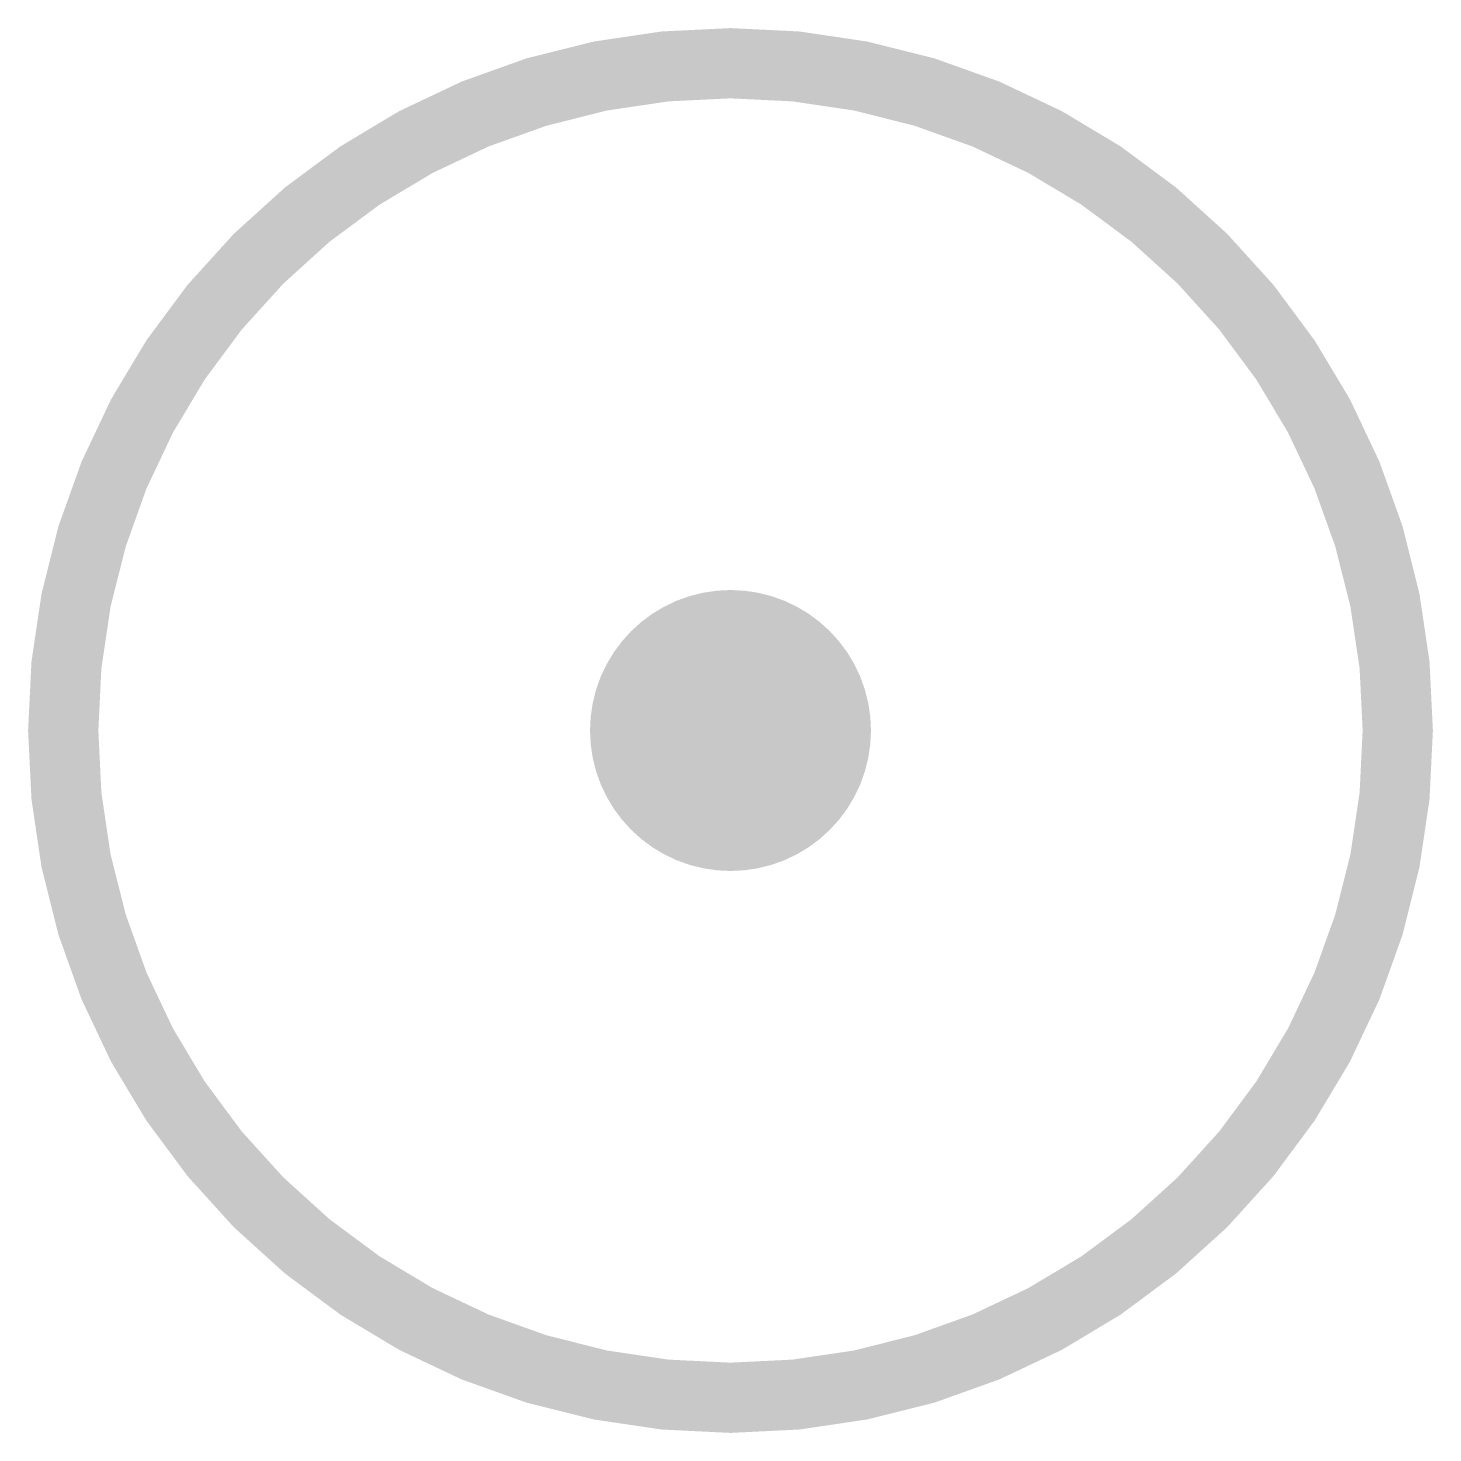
# Model space of a CAD drawing. Extents: x 0 to 2, y 0 to 2.
import ezdxf

# ---------------------------------------------------------------- set-up
doc = ezdxf.new("R2010")
doc.units = 0
doc.header["$MEASUREMENT"] = 0
doc.layers.get('0').update_dxf_attribs({"linetype": 'CONTINUOUS'})

msp = doc.modelspace()

# ---------------------------------------------------------------- linework, layer by layer
for points, const_width in [([(0.05, 1, 1), (1.95, 1, 1)], 0.1), ([(0.9, 1, 1), (1.1, 1, 1)], 0.2)]:
    msp.add_lwpolyline(points, format="xyb", close=True, dxfattribs=dict(const_width=const_width))

doc.saveas('drawing.dxf')
